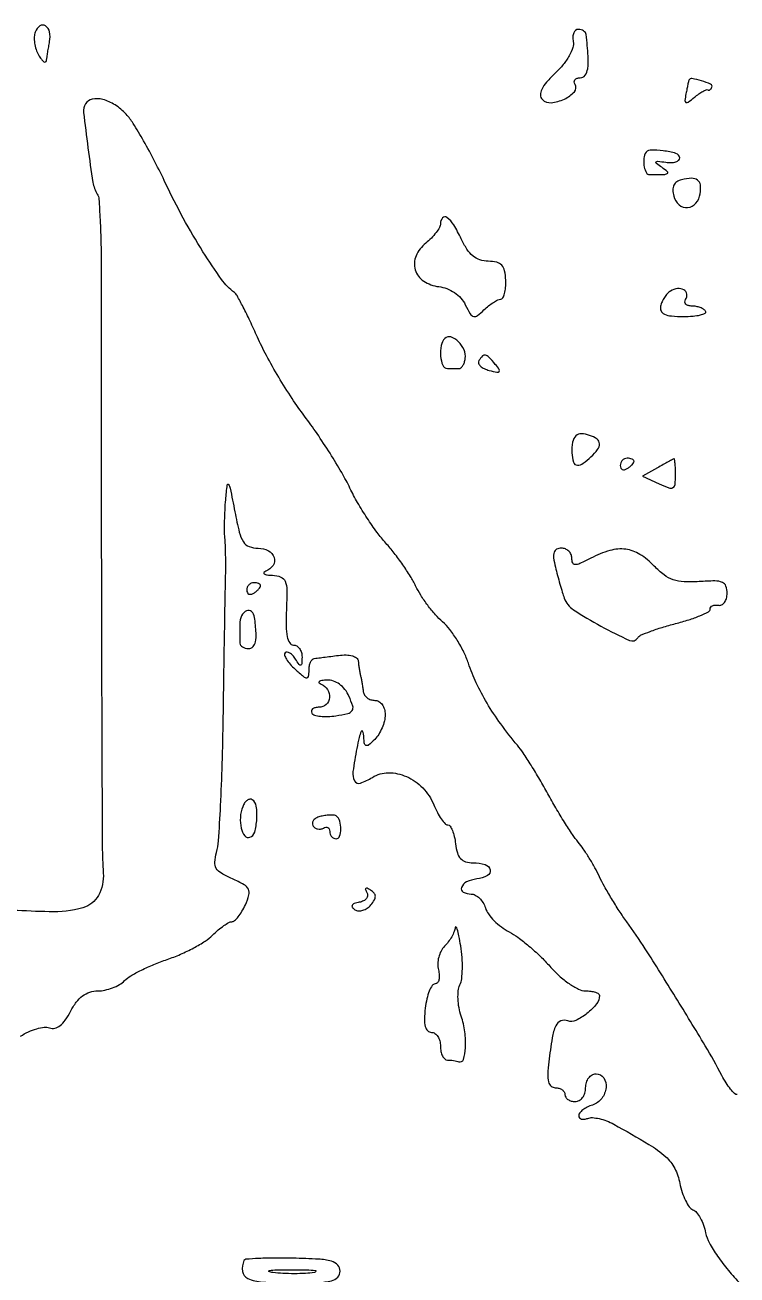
# Model space of a CAD drawing. Extents: x 0 to 5034, y 0 to 2560.
# Drawn here: x 3648.9 to 3751.9, y 1541.9 to 1722.6 of the extents above; entities that cross this region are included whole.
import ezdxf

# ---------------------------------------------------------------- set-up
doc = ezdxf.new("R2010")
doc.units = 0

msp = doc.modelspace()

# ---------------------------------------------------------------- linework, layer by layer
for points in [[(3650.409256, 1721.624121, 0.08247), (3650.264584, 1720.917116, 0.045068), (3650.311418, 1720.030974, 0.043338), (3650.525496, 1719.114606, 0.052729), (3650.88591, 1718.310739, 0.026423), (3651.299047, 1717.679709, 0.082278), (3651.661192, 1717.325654, 0.264574), (3651.903669, 1717.303131, 0.265917), (3652.046103, 1717.5, -0.00975), (3652.109794, 1718.00275, -0.003461), (3652.219851, 1718.719146, -0.003433), (3652.351567, 1719.504236, -0.004038), (3652.487445, 1720.246029, 0.095738), (3652.485146, 1721.636083, 0.200812), (3651.895674, 1722.518573, 0.312738), (3651.083659, 1722.501795, 0.145394)], [(3728.214623, 1720.25, -0.135912), (3728.156425, 1719.377277, -0.044952), (3727.620232, 1718.197563, -0.040258), (3726.7499, 1716.916939, -0.033415), (3725.633465, 1715.704482, 0.021612), (3724.342544, 1714.367248, 0.066684), (3723.643539, 1713.326393, 0.12036), (3723.461988, 1712.509337, 0.193481), (3723.738158, 1711.861842, 0.225867), (3725.019428, 1711.406994, 0.082712), (3726.92129, 1711.929681, 0.097323), (3728.363357, 1712.975142, 0.337795), (3728.468991, 1714.050173, -0.121502), (3728.352578, 1714.411408, -0.187543), (3728.448629, 1714.720988, -0.151422), (3728.754282, 1714.929476, -0.074651), (3729.224005, 1715, 0.244875), (3729.917568, 1715.36134, 0.11903), (3730.292068, 1716.317648, 0.050608), (3730.355069, 1718.107829, 0.010488), (3730.081242, 1721.25, 0.134329), (3729.968558, 1721.536305, 0.088401), (3729.708576, 1721.779687, 0.077151), (3729.343021, 1721.943853, 0.067125), (3728.926676, 1722, 0.177212), (3728.547048, 1721.861089, 0.12129), (3728.274764, 1721.485938, 0.089842), (3728.155695, 1720.919603, 0.057966)], [(3744.923489, 1714.661516, 0.056443), (3744.882259, 1714.540999, 0.001668), (3744.768639, 1714.016989, 0.003315), (3744.640833, 1713.397824, 0.002279), (3744.503782, 1712.694193, 0.018576), (3744.354126, 1711.708403, 0.336466), (3744.507008, 1711.450805, 0.262036), (3744.841923, 1711.493401, 0.013419), (3745.733988, 1712.194193, -0.018965), (3746.361982, 1712.676369, -0.028518), (3746.94693, 1713.042982, -0.027647), (3747.432186, 1713.275924, -0.260021), (3747.653695, 1713.25, 0.17767), (3747.805361, 1713.207436, 0.130273), (3747.97171, 1713.265747, 0.094466), (3748.128787, 1713.422577, 0.058323), (3748.25, 1713.654671, 0.401949), (3748.072528, 1714.074912, 0.028239), (3746.756653, 1714.555797, 0.027507), (3745.375215, 1714.892257, 0.340378)], [(3738.612029, 1704.036222, 0.092713), (3738.394375, 1703.141662, 0.065313), (3738.47386, 1702.106941, 0.074788), (3738.783656, 1701.274836, 0.27275), (3739.25, 1701, 0.004485), (3741.306874, 1701.018451, 0.132441), (3741.804281, 1701.162176, 0.512494), (3741.825468, 1701.429895, 0.025285), (3741, 1702.060063, -0.012933), (3740.222211, 1702.623987, -0.422718), (3740.197526, 1702.832695, -0.254324), (3740.451046, 1702.937073, -0.008034), (3741.596723, 1702.79475, 0.041613), (3742.393007, 1702.749725, 0.070845), (3743.049121, 1702.8611, 0.106143), (3743.46866, 1703.101923, 0.239777), (3743.596723, 1703.434527, 0.305812), (3743.059162, 1704.077041, 0.040125), (3741.222016, 1704.450089, 0.040026), (3739.337522, 1704.52573, 0.284129)], [(3743.857386, 1700.271421, 0.09202), (3743.179657, 1699.977697, 0.135065), (3742.758751, 1699.487814, 0.116559), (3742.611277, 1698.7933, 0.058301), (3742.736681, 1697.898932, 0.150027), (3743.508204, 1696.650681, 0.205246), (3744.74991, 1696.246779, 0.196385), (3745.941077, 1696.864217, 0.140793), (3746.566458, 1698.246029, 0.06362), (3746.589382, 1699.506791, 0.207901), (3746.184773, 1700.215345, 0.174963), (3745.328758, 1700.475987, 0.043673)], [(3709, 1693.910293, -0.128463), (3708.860632, 1693.376799, -0.034145), (3708.375184, 1692.634741, -0.032296), (3707.687078, 1691.837653, -0.028362), (3706.872967, 1691.098218, 0.121567), (3705.48028, 1689.259334, 0.176807), (3705.366999, 1687.247531, 0.174382), (3706.579257, 1685.616076, 0.118195), (3708.774598, 1684.811813, -0.063493), (3709.936588, 1684.524148, -0.057862), (3711.029273, 1683.948193, -0.05861), (3711.947983, 1683.146033, -0.069024), (3712.597773, 1682.192373, 0.019873), (3713.313837, 1680.88169, 0.192386), (3713.808257, 1680.505121, 0.237639), (3714.364059, 1680.615384, 0.030743), (3715.299515, 1681.442373, -0.025023), (3715.958573, 1682.03857, -0.027992), (3716.650585, 1682.542447, -0.028934), (3717.281096, 1682.899727, -0.114923), (3717.711593, 1683, 0.272608), (3718.031907, 1683.18866, 0.060834), (3718.27997, 1683.801329, 0.047123), (3718.430373, 1684.682688, 0.029657), (3718.446627, 1685.727927, 0.039544), (3718.275514, 1687.114411, 0.136465), (3717.866819, 1687.912852, 0.15225), (3717.134868, 1688.336097, 0.053286), (3715.913605, 1688.477927, -0.078982), (3714.716011, 1688.679537, -0.09243), (3713.710891, 1689.240119, -0.075341), (3712.830667, 1690.229044, -0.035504), (3712, 1691.728358, 0.027679), (3710.925446, 1693.741491, 0.099409), (3709.944025, 1694.808141, 0.38654), (3709.31403, 1694.739276, 0.183059)], [(3742.282433, 1684.174553, 0.067849), (3741.828536, 1683.800649, 0.039879), (3741.392977, 1683.246937, 0.039132), (3741.039033, 1682.612065, 0.053141), (3740.830179, 1681.990536, 0.164076), (3740.904512, 1681.300159, 0.18113), (3741.380478, 1680.829386, 0.085676), (3742.393025, 1680.57019, 0.01992), (3744.154157, 1680.5, 0.019408), (3745.523888, 1680.553188, 0.038325), (3746.598848, 1680.720313, 0.059041), (3747.263788, 1680.962126, 0.439781), (3747.34514, 1681.25, 0.113929), (3747.060421, 1681.537744, 0.049761), (3746.577398, 1681.779687, 0.045726), (3745.990111, 1681.944461, 0.045568), (3745.381966, 1682, -0.063537), (3744.849463, 1682.067941, -0.134541), (3744.491594, 1682.273452, -0.191559), (3744.361705, 1682.57769, -0.145654), (3744.457295, 1682.930902, 0.181329), (3744.61508, 1683.730553, 0.225563), (3744.187289, 1684.345706, 0.161928), (3743.284987, 1684.527089, 0.108139)], [(3709.657991, 1677.324657, 0.149062), (3709.112916, 1676.301402, 0.068213), (3709.025412, 1674.77582, 0.076634), (3709.339674, 1673.44497, 0.305489), (3710, 1673, -0.002316), (3710.433157, 1672.997994, -0.001757), (3710.908152, 1672.991924, -0.001776), (3711.353822, 1672.983078, -0.004146), (3711.687328, 1672.972506, 0.191802), (3711.966439, 1673.070931, 0.07431), (3712.236725, 1673.388957, 0.059305), (3712.45848, 1673.862931, 0.043379), (3712.592432, 1674.428818, 0.14203), (3712.420459, 1675.681377, 0.093623), (3711.587644, 1676.884916, 0.117072), (3710.521028, 1677.532561, 0.281611)], [(3714.570264, 1674.11369, 0.223332), (3714.526729, 1673.733869, 0.122195), (3714.784386, 1673.330573, 0.080158), (3715.324453, 1672.961789, 0.045875), (3716.068398, 1672.692364, 0.013137), (3717.170237, 1672.434951, 0.255353), (3717.493575, 1672.533834, 0.361312), (3717.516498, 1672.8178, 0.019963), (3716.934706, 1673.578674, 0.014904), (3716.009628, 1674.628048, 0.150095), (3715.509422, 1674.914775, 0.26591), (3715.084083, 1674.784477, 0.050084)], [(3728.597766, 1663.264432, 0.155011), (3728.113068, 1662.328447, 0.054463), (3728.019069, 1660.800182, 0.057758), (3728.246084, 1659.417879, 0.334898), (3728.8, 1659, 0.153729), (3729.647657, 1659.266926, 0.039586), (3730.768336, 1660.190485, 0.039344), (3731.726512, 1661.274733, 0.162689), (3732, 1662.093011, 0.24475), (3731.650405, 1662.764416, 0.069882), (3730.570162, 1663.314684, 0.06859), (3729.357457, 1663.55374, 0.213943)], [(3735, 1658.940983, 0.108972), (3735.078288, 1658.586039, 0.182303), (3735.29375, 1658.3746, 0.161196), (3735.6179, 1658.343488, 0.082592), (3736, 1658.5, 0.029505), (3736.382774, 1658.768994, 0.035638), (3736.70625, 1659.066025, 0.038439), (3736.934461, 1659.34829, 0.151918), (3737, 1659.559017, 0.210953), (3736.92554, 1659.727648, 0.081139), (3736.70625, 1659.870461, 0.061769), (3736.382849, 1659.967655, 0.042167), (3736, 1660, 0.105053), (3735.618444, 1659.918938, 0.099167), (3735.29375, 1659.688914, 0.09642), (3735.076123, 1659.345238, 0.093332)], [(3740.369642, 1658.619386), (3738.239284, 1657.434868), (3740.619642, 1656.311519, 0.019509), (3742.026509, 1655.713516, 0.217621), (3742.619383, 1655.752495, 0.248894), (3742.930594, 1656.218599, 0.025214), (3743, 1657.594085, 0.009766), (3742.98211, 1658.509909, 0.017212), (3742.926562, 1659.264461, 0.01234), (3742.849109, 1659.84522, 0.479143), (3742.75, 1659.901952, 0.029053), (3742.578338, 1659.82284, 0.001069), (3741.947645, 1659.484753, 0.001945), (3741.203995, 1659.080325, 0.001365)], [(3725.629657, 1644.25, 0.005661), (3725.929963, 1643.07162, 0.004482), (3726.28042, 1641.804445, 0.004532), (3726.626829, 1640.63443, 0.011256), (3726.907313, 1639.78641, 0.163398), (3728.226017, 1638.107709, 0.021099), (3732.201272, 1635.731276, 0.017164), (3736.331152, 1633.673346, 0.377884), (3737.521335, 1634.034521, -0.15309), (3737.946364, 1634.402367, -0.012409), (3739.330672, 1634.962937, -0.015796), (3741.052706, 1635.549616, -0.011469), (3743.002262, 1636.097217, 0.014269), (3744.917611, 1636.646797, 0.022113), (3746.531914, 1637.240057, 0.018003), (3747.767046, 1637.810109, 0.282794), (3748, 1638.18905, -0.16108), (3748.095488, 1638.47776, -0.124674), (3748.353835, 1638.688346, -0.09636), (3748.74387, 1638.785326, -0.064142), (3749.204545, 1638.75, 0.170091), (3749.666506, 1638.811484, 0.119548), (3750.068608, 1639.155177, 0.090721), (3750.347891, 1639.741336, 0.06026), (3750.454545, 1640.480391, 0.090928), (3750.290873, 1641.504958, 0.21198), (3749.768264, 1642.057525, 0.102891), (3748.693247, 1642.264738, 0.01436), (3746.416956, 1642.165976, -0.028677), (3744.223011, 1642.133637, -0.07287), (3742.661967, 1642.430753, -0.079855), (3741.336944, 1643.14251, -0.039848), (3739.916956, 1644.418309, 0.062497), (3737.854062, 1646.109768, 0.110138), (3735.787955, 1646.846585, 0.102437), (3733.499407, 1646.660822, 0.048954), (3730.75, 1645.553142, -0.010503), (3729.175077, 1644.773219, -0.110711), (3728.478269, 1644.618655, -0.312792), (3728.124918, 1644.864852, -0.089224), (3728, 1645.559303, 0.104582), (3727.883747, 1646.109019, 0.099085), (3727.553778, 1646.576795, 0.096547), (3727.0608, 1646.890304, 0.093758), (3726.480948, 1647, 0.116139), (3725.800664, 1646.839825, 0.204821), (3725.433204, 1646.407313, 0.110636), (3725.369289, 1645.608372, 0.024421)], [(3681, 1640.940983, 0.108972), (3681.078288, 1640.586039, 0.182303), (3681.29375, 1640.3746, 0.161196), (3681.6179, 1640.343488, 0.082592), (3682, 1640.5, 0.029505), (3682.382774, 1640.768994, 0.035638), (3682.70625, 1641.066025, 0.038439), (3682.934461, 1641.34829, 0.151918), (3683, 1641.559017, 0.210953), (3682.92554, 1641.727648, 0.081139), (3682.70625, 1641.870461, 0.061769), (3682.382849, 1641.967655, 0.042167), (3682, 1642, 0.105053), (3681.618444, 1641.918938, 0.099167), (3681.29375, 1641.688914, 0.09642), (3681.076123, 1641.345238, 0.093332)], [(3680, 1636), (3680, 1634.367188), (3680, 1633.25, 0.163305), (3680.096, 1632.96391, 0.096011), (3680.367188, 1632.720313, 0.077243), (3680.771918, 1632.555722, 0.05808), (3681.25, 1632.5, 0.197201), (3681.899485, 1632.766522, 0.15112), (3682.265522, 1633.44945, 0.065484), (3682.344717, 1634.740473, 0.013711), (3682.125, 1637, 0.17258), (3681.702656, 1637.839435, 0.310076), (3680.973969, 1637.958157, 0.18088), (3680.257825, 1637.224123, 0.104167)], [(3691.75, 1627.337719, -0.157198), (3692.683653, 1626.558672, -0.165461), (3692.962281, 1625.39816, -0.185466), (3692.469869, 1624.401998, -0.18842), (3691.440983, 1624, 0.053337), (3690.880322, 1623.940021, 0.115624), (3690.491205, 1623.755227, 0.188164), (3690.332959, 1623.48216, 0.178566), (3690.396955, 1623.166731, 0.187934), (3690.787198, 1622.872712, 0.040278), (3691.634707, 1622.706517, 0.036838), (3692.710429, 1622.664019, 0.0279), (3693.887404, 1622.770167, 0.019442), (3695.630838, 1623.095726, 0.192478), (3696.232419, 1623.510649, 0.229334), (3696.324217, 1624.182323, 0.028128), (3695.770918, 1625.603436, 0.057835), (3695.178175, 1626.585438, 0.070768), (3694.409745, 1627.331885, 0.077217), (3693.524682, 1627.787562, 0.090016), (3692.589485, 1627.921053, 0.022334), (3691.852956, 1627.860206, 0.120627), (3691.480974, 1627.717133, 0.458012), (3691.461848, 1627.534825, 0.108625)], [(3680.408364, 1609.621795, 0.074737), (3680.068905, 1608.08364, 0.074111), (3680.19505, 1606.509012, 0.10541), (3680.701349, 1605.427781, 0.319274), (3681.434527, 1605.197179, 0.253484), (3682.139236, 1605.937253, 0.050328), (3682.448009, 1607.804899, 0.050234), (3682.376955, 1609.718774, 0.223549), (3681.779159, 1610.636487, 0.182911), (3681.431608, 1610.70396, 0.117319), (3681.049258, 1610.540661, 0.086287), (3680.687887, 1610.161542, 0.055778)], [(3691.737757, 1608.240249, 0.057535), (3691.105851, 1608.021251, 0.099575), (3690.663942, 1607.687362, 0.14251), (3690.479117, 1607.296938, 0.180058), (3690.556855, 1606.908006, 0.097981), (3690.849758, 1606.592911, 0.09769), (3691.24088, 1606.412689, 0.098189), (3691.669442, 1606.394992, 0.100106), (3692.069098, 1606.542705, -0.090666), (3692.42443, 1606.681645, -0.169366), (3692.726548, 1606.637945, -0.176081), (3692.928183, 1606.418448, -0.098926), (3693, 1606.059017, 0.08475), (3693.069045, 1605.654601, 0.093393), (3693.267758, 1605.311086, 0.10044), (3693.563823, 1605.081354, 0.115433), (3693.911516, 1605, 0.318368), (3694.412305, 1605.354835, 0.082068), (3694.593897, 1606.387059, 0.071272), (3694.438861, 1607.555366, 0.160845), (3693.945611, 1608.286987, 0.143464), (3693.665345, 1608.396874, 0.027468), (3693.113239, 1608.415518, 0.027248), (3692.445113, 1608.364879, 0.022138)], [(3698.357734, 1597.23019, -0.153503), (3698.469084, 1596.792182, -0.150806), (3698.310969, 1596.365708, -0.113758), (3697.886876, 1596.015791, -0.067031), (3697.262243, 1595.802221, 0.033263), (3696.545949, 1595.610066, 0.179643), (3696.238906, 1595.359691, 0.314463), (3696.261732, 1595.068125, 0.080551), (3696.636693, 1594.73755, 0.126987), (3697.158937, 1594.570724, 0.086711), (3697.780781, 1594.643446, 0.0773), (3698.405962, 1594.9406, 0.070134), (3698.935251, 1595.421983, 0.038246), (3699.447405, 1596.145066, 0.140675), (3699.59021, 1596.681244, 0.180045), (3699.4125, 1597.132063, 0.071486), (3698.89405, 1597.565481, 0.026098), (3698.418701, 1597.826023, 0.257455), (3698.198915, 1597.813976, 0.36924), (3698.144635, 1597.641349, 0.037718)], [(3711.141905, 1592.178571, -0.070782), (3710.988051, 1591.571741, -0.031802), (3710.627209, 1590.830837, -0.030687), (3710.139518, 1590.083457, -0.036488), (3709.589019, 1589.446162, 0.078623), (3709.08821, 1588.757084, 0.054902), (3708.7475, 1587.85699, 0.05441), (3708.608398, 1586.893974, 0.072758), (3708.705651, 1586.017591, -0.045397), (3708.834377, 1585.244752, -0.077077), (3708.782404, 1584.592667, -0.1149), (3708.567135, 1584.160544, -0.223572), (3708.226037, 1584, 0.254852), (3707.810464, 1583.773467, 0.047094), (3707.394657, 1582.971875, 0.040303), (3707.040017, 1581.840813, 0.026771), (3706.810207, 1580.5, 0.022147), (3706.695539, 1578.908644, 0.069314), (3706.813849, 1577.844865, 0.12998), (3707.154554, 1577.232434, 0.203909), (3707.700801, 1577, -0.151837), (3708.196276, 1576.845986, -0.098304), (3708.61836, 1576.4125, -0.08117), (3708.903088, 1575.76469, -0.063114), (3709, 1575, 0.048028), (3709.073693, 1574.234582, 0.068025), (3709.29375, 1573.5875, 0.088204), (3709.618118, 1573.151477, 0.191087), (3710, 1573, -0.021205), (3710.430809, 1572.981721, -0.016288), (3710.89856, 1572.926563, -0.016562), (3711.3333, 1572.846072, -0.037164), (3711.654671, 1572.75, 0.43403), (3712.326338, 1573.077944, 0.061573), (3712.625396, 1574.773201, 0.047138), (3712.526649, 1577.090589, 0.047127), (3711.995607, 1579.34867, -0.037368), (3711.685558, 1580.560604, -0.033892), (3711.546234, 1581.845622, -0.035571), (3711.582337, 1583.014729, -0.084925), (3711.814419, 1583.84867, 0.081182), (3712.072125, 1584.748723, 0.023721), (3712.172336, 1586.189922, 0.023157), (3712.132019, 1587.847475, 0.022919), (3711.938702, 1589.5, 0.007981), (3711.676752, 1590.954014, 0.023737), (3711.4345, 1591.93683, 0.122235), (3711.266567, 1592.221877, 0.633571)], [(3680.58889, 1544, 0.142704), (3680.387311, 1542.442406, 0.249951), (3681.148608, 1541.429784, 0.094645), (3683.231605, 1540.903346, 0.014706), (3687.5, 1540.777778, 0.007496), (3691.363986, 1540.835709, 0.052558), (3693.228504, 1541.088963, 0.141697), (3694.146873, 1541.616667, 0.194326), (3694.5, 1542.490951, 0.192961), (3694.14918, 1543.366147, 0.136563), (3693.229353, 1543.913621, 0.052915), (3691.382432, 1544.211104, 0.008091), (3687.653755, 1544.352062, 0.006897), (3685.013633, 1544.372687, 0.010953), (3682.754375, 1544.309668, 0.005058), (3680.867459, 1544.196491, 0.279068)], [(3690.767909, 1542.285474, -0.024559), (3689.487453, 1542.154945, -0.012695), (3687.878422, 1542.111345, -0.01259), (3686.218327, 1542.150328, -0.018638), (3684.767909, 1542.275269, -0.069146), (3684.205163, 1542.425738, -0.756877), (3684.222448, 1542.564056, -0.031761), (3685.352754, 1542.662864, -0.005499), (3687.5, 1542.690131, -0.005888), (3689.655786, 1542.668409, -0.025342), (3690.934948, 1542.575472, -0.556092), (3691.000181, 1542.434198, -0.212532)]]:
    msp.add_lwpolyline(points, format="xyb", close=True)
for points in [[(3751.898705, 1568, -0.200023), (3751.523745, 1568.156253, -0.02691), (3750.943792, 1568.807812, -0.027635), (3750.311516, 1569.696743, -0.019999), (3749.704249, 1570.75, 0.014332), (3747.28606, 1575.056186, 0.003388), (3742.997202, 1582.097017, 0.003325), (3738.622606, 1589.066253, 0.015372), (3735.94332, 1593, -0.012078), (3734.866307, 1594.559108, -0.008619), (3733.733725, 1596.353125, -0.008709), (3732.712645, 1598.101955, -0.018355), (3731.994822, 1599.5, 0.016642), (3731.335615, 1600.794773, 0.011728), (3730.513035, 1602.20625, 0.011853), (3729.661646, 1603.520549, 0.024267), (3728.921615, 1604.5, -0.026338), (3728.100616, 1605.596021, -0.0075), (3726.943092, 1607.38125, -0.007531), (3725.695045, 1609.439063, -0.007915), (3724.530613, 1611.5, 0.007956), (3723.365958, 1613.560937, 0.007568), (3722.117242, 1615.61875, 0.007538), (3720.958771, 1617.403929, 0.026447), (3720.136573, 1618.5, -0.017129), (3717.719909, 1621.599663, -0.022226), (3715.735156, 1624.605965, -0.024268), (3714.177214, 1627.523015, -0.030946), (3713.04608, 1630.353842, 0.034518), (3712.380514, 1631.985624, 0.025027), (3711.428477, 1633.702397, 0.025446), (3710.354417, 1635.248162, 0.04928), (3709.322366, 1636.3414, -0.03313), (3708.277068, 1637.379483, -0.019437), (3707.162938, 1638.746693, -0.019388), (3706.150746, 1640.206967, -0.03108), (3705.417149, 1641.533352, 0.0276), (3704.658137, 1642.928504, 0.013719), (3703.553056, 1644.611998, 0.013573), (3702.309155, 1646.298629, 0.019389), (3701.109196, 1647.719303, -0.027183), (3699.847779, 1649.260832, -0.013373), (3698.406794, 1651.346033, -0.013227), (3697.022088, 1653.596963, -0.018768), (3695.921101, 1655.673508, 0.019132), (3694.728876, 1657.918185, 0.009101), (3693.033301, 1660.716898, 0.009006), (3691.152541, 1663.581826, 0.012631), (3689.36413, 1666.064867, -0.017172), (3687.555985, 1668.623989, -0.010798), (3685.61318, 1671.728517, -0.010838), (3683.831818, 1674.869509, -0.019462), (3682.528761, 1677.530882, 0.006304), (3681.47696, 1679.830375, 0.008827), (3680.475527, 1681.855426, 0.005779), (3679.591065, 1683.519764, 0.107771), (3679.203808, 1683.966015, -0.07743), (3677.361182, 1685.847743, -0.014505), (3674.663683, 1689.864873, -0.015516), (3671.819736, 1694.704251, -0.015192), (3669.260187, 1699.744438, 0.009578), (3667.713207, 1702.877329, 0.010252), (3666.080641, 1705.877666, 0.009872), (3664.576226, 1708.395574, 0.04656), (3663.556836, 1709.732723, 0.063126), (3661.949212, 1711.087616, 0.080598), (3660.177287, 1711.864841, 0.107626), (3658.64484, 1711.923233, 0.218963), (3657.676363, 1711.25, 0.161676), (3657.409995, 1710.010223, 0.005241), (3658.025616, 1704.879875, 0.007155), (3658.750228, 1699.890268, 0.099084), (3659.382536, 1698.190061, -0.122426), (3659.610114, 1697.47945, -0.004042), (3659.784445, 1694.488093, -0.007489), (3659.90959, 1690.929172, -0.005118), (3659.949782, 1686.883587, 0.00028), (3659.958998, 1651.291643, 0.00066), (3660.015801, 1624.738439, 0.000306), (3660.100465, 1603.942135, 0.016778), (3660.25024, 1600.026883, -0.142952), (3659.557201, 1596.809955, -0.204017), (3657.300383, 1595.014205, -0.075178), (3652.443647, 1594.430901, -0.00957), (3641.897059, 1594.955328, 0.013526)], [(3648.265328, 1576.438194, -0.036589), (3649.416587, 1577.077473, -0.038842), (3650.626361, 1577.527461, -0.04205), (3651.719914, 1577.742774, -0.119758), (3652.484394, 1577.644362, 0.152977), (3653.230433, 1577.597444, 0.107039), (3653.992809, 1577.969537, 0.073335), (3654.760016, 1578.781502, 0.033364), (3655.517795, 1580.034411, -0.040734), (3656.348714, 1581.363666, -0.071383), (3657.261862, 1582.281902, -0.083238), (3658.288428, 1582.815767, -0.078527), (3659.454252, 1583, 0.052729), (3660.482888, 1583.108781, 0.038422), (3661.58641, 1583.435117, 0.039093), (3662.596452, 1583.913688, 0.06629), (3663.338391, 1584.481248, -0.063613), (3664.20981, 1585.155251, -0.017098), (3665.750524, 1585.991149, -0.017033), (3667.58095, 1586.828055, -0.016872), (3669.469857, 1587.541286, 0.021619), (3671.392487, 1588.288176, 0.019169), (3673.323938, 1589.22617, 0.019598), (3674.997524, 1590.205899, 0.054199), (3676.060038, 1591.060038, -0.019895), (3676.864325, 1591.802746, -0.024122), (3677.676735, 1592.430136, -0.023768), (3678.397243, 1592.883701, -0.12929), (3678.839485, 1593, 0.188273), (3679.23458, 1593.154239, 0.037946), (3679.758696, 1593.716206, 0.035228), (3680.303029, 1594.504595, 0.026587), (3680.789864, 1595.438147, 0.03691), (3681.317614, 1596.867311, 0.188366), (3681.240891, 1597.695118, 0.152387), (3680.605977, 1598.353526, 0.021956), (3678.909516, 1599.188147, -0.027938), (3677.320557, 1599.993615, -0.127325), (3676.58869, 1600.715185, -0.156368), (3676.378456, 1601.617256, -0.048948), (3676.628747, 1603, 0.053491), (3676.920541, 1604.699769, 0.003393), (3677.205917, 1609.759375, 0.004954), (3677.445796, 1615.806184, 0.003661), (3677.595896, 1622.5, -0.000179), (3677.700481, 1629.265919, -0.000226), (3677.802456, 1635.534375, -0.00018), (3677.89229, 1640.794374, -0.001787), (3677.93864, 1643, 0.005908), (3677.957626, 1644.486622, 0.004991), (3677.943427, 1646.059375, 0.005037), (3677.901707, 1647.493462, 0.013969), (3677.834073, 1648.5, -0.021444), (3677.781531, 1649.506613, -0.007727), (3677.790398, 1650.940625, -0.007647), (3677.848507, 1652.513365, -0.009005), (3677.953092, 1654, -0.005863), (3678.168157, 1656.144153, -0.678299), (3678.366808, 1656.198507, -0.112853), (3678.602913, 1655.671348, -0.001602), (3679.272016, 1652.25, 0.012864), (3679.916291, 1649.308876, 0.082461), (3680.516134, 1647.913239, 0.16066), (3681.349371, 1647.237057, 0.091031), (3682.640643, 1647, -0.120765), (3684.120444, 1646.637295, -0.194701), (3684.950276, 1645.662959, -0.230399), (3684.798266, 1644.518167, -0.151739), (3683.75, 1643.662281, 0.129244), (3683.486399, 1643.465776, 0.453347), (3683.519329, 1643.282867, 0.105699), (3683.934737, 1643.140215, 0.021159), (3684.720057, 1643.078947, -0.082647), (3685.929403, 1642.833216, -0.210718), (3686.551427, 1642.216955, -0.094739), (3686.787947, 1640.95851, -0.010341), (3686.717466, 1638, 0.014878), (3686.68384, 1635.719937, 0.04707), (3686.849907, 1634.203494, 0.085377), (3687.200716, 1633.308303, 0.262536), (3687.747409, 1633, -0.138979), (3688.223848, 1632.864962, -0.101092), (3688.627553, 1632.485938, -0.086422), (3688.89662, 1631.918831, -0.069949), (3688.984687, 1631.25, -0.012258), (3688.952752, 1630.290329, -0.316514), (3688.799661, 1630.097435, -0.321396), (3688.568858, 1630.177801, -0.012468), (3688.03906, 1630.97104, 0.042964), (3687.641878, 1631.493734, 0.071832), (3687.217378, 1631.845313, 0.105877), (3686.834686, 1631.979536, 0.231971), (3686.548242, 1631.881576, 0.283906), (3686.468158, 1631.542819, 0.05643), (3686.741687, 1630.95241, 0.044475), (3687.26573, 1630.241883, 0.027722), (3687.993869, 1629.505548, 0.008723), (3689.202202, 1628.449775, 0.156463), (3689.672707, 1628.256227, 0.393541), (3689.93328, 1628.462667, 0.037754), (3690, 1629.345012, -0.043133), (3690.055185, 1629.983536, -0.059555), (3690.220313, 1630.534087, -0.075077), (3690.462917, 1630.920844, -0.194674), (3690.75, 1631.0689, 0.006775), (3691.194292, 1631.115795, 0.001009), (3692.0875, 1631.224157, 0.001135), (3693.142138, 1631.356695, 0.000978), (3694.25, 1631.50068, -0.036716), (3695.360502, 1631.564939, -0.065789), (3696.262801, 1631.431351, -0.094359), (3696.868665, 1631.12623, -0.207609), (3697.11535, 1630.68178, 0.009176), (3697.17637, 1630.156502, 0.006007), (3697.265064, 1629.553398, 0.006043), (3697.365676, 1628.96768, 0.011522), (3697.463035, 1628.5, -0.009836), (3697.562995, 1628.027815, -0.004906), (3697.671865, 1627.426563, -0.004868), (3697.772467, 1626.801515, -0.007148), (3697.847686, 1626.25, 0.113082), (3698.019958, 1625.772822, 0.088095), (3698.395883, 1625.367188, 0.082172), (3698.915484, 1625.094241, 0.080097), (3699.5, 1625, -0.132005), (3700.083441, 1624.843234, -0.105152), (3700.568966, 1624.404762, -0.089445), (3700.89026, 1623.736782, -0.067581), (3701, 1622.928571, -0.06043), (3700.890482, 1622.025728, -0.03907), (3700.559375, 1621.025, -0.038951), (3700.074386, 1620.083077, -0.058077), (3699.5, 1619.357143, -0.019162), (3698.617673, 1618.539971, -0.304043), (3698.231739, 1618.494048, -0.253589), (3697.992663, 1618.841857, -0.014584), (3697.890434, 1620.178571, 0.159349), (3697.753476, 1620.538927, 0.55563), (3697.557434, 1620.514739, 0.049691), (3697.254971, 1619.644292, 0.010365), (3696.910673, 1618.063095, 0.014494), (3696.351386, 1614.697711, 0.157893), (3696.590871, 1613.362717, 0.368617), (3697.421397, 1613.036981, 0.056483), (3699.154118, 1613.864175, -0.139919), (3701.477264, 1614.532745, -0.105554), (3704.088929, 1613.981147, -0.096034), (3706.447236, 1612.333036, -0.094444), (3708.035534, 1609.914214, 0.022231), (3708.557125, 1608.798054, 0.0311), (3709.126654, 1607.85605, 0.031809), (3709.667894, 1607.172276, 0.212524), (3710.054898, 1607, -0.251098), (3710.389172, 1606.820832, -0.048914), (3710.721504, 1606.196266, -0.041424), (3711.003238, 1605.312016, -0.027634), (3711.183578, 1604.263884, 0.042019), (3711.451, 1602.938687, 0.116842), (3711.916344, 1602.117861, 0.137181), (3712.648661, 1601.66911, 0.067829), (3713.737112, 1601.513884, -0.070504), (3715.471261, 1601.257146, -0.273177), (3716.182513, 1600.493211, -0.34161), (3715.791546, 1599.667043, -0.082525), (3714.25, 1599.180449, 0.073404), (3712.778698, 1598.745199, 0.196983), (3712.050251, 1597.959561, 0.376382), (3712.306581, 1597.281251, 0.122997), (3713.432612, 1597, -0.123509), (3714.027955, 1596.850662, -0.069908), (3714.631883, 1596.409278, -0.062896), (3715.15263, 1595.757949, -0.060445), (3715.503481, 1594.989033, 0.080845), (3715.945941, 1594.115116, 0.037774), (3716.771076, 1593.146389, 0.036148), (3717.811222, 1592.238706, 0.04202), (3718.922425, 1591.540116, -0.039503), (3720.20767, 1590.741092, -0.016719), (3721.802166, 1589.481433, -0.01642), (3723.423562, 1588.016081, -0.020637), (3724.821005, 1586.551083, 0.029443), (3726.163869, 1585.192015, 0.032191), (3727.619491, 1584.043131, 0.03404), (3728.979275, 1583.235867, 0.11746), (3729.969449, 1583, -0.031359), (3730.747331, 1582.951164, -0.048506), (3731.403525, 1582.802818, -0.062143), (3731.858513, 1582.586727, -0.256213), (3732, 1582.328741, -0.171154), (3731.570853, 1581.111779, -0.054919), (3730.192703, 1579.740163, -0.055035), (3728.580568, 1578.721932, -0.207864), (3727.414473, 1578.671193, 0.192778), (3726.416033, 1578.656739, 0.187354), (3725.688429, 1577.957148, 0.068154), (3725.158095, 1576.233641, 0.011012), (3724.665787, 1572.75, 0.018739), (3724.520107, 1570.953032, 0.072642), (3724.633164, 1569.844214, 0.148366), (3724.999317, 1569.23507, 0.185844), (3725.609913, 1569, -0.070238), (3726.141178, 1568.925, -0.085992), (3726.591662, 1568.70625, -0.100164), (3726.892847, 1568.381338, -0.137827), (3727, 1568, 0.148195), (3727.115568, 1567.618646, 0.098894), (3727.440625, 1567.29375, 0.082425), (3727.926543, 1567.074694, 0.064853), (3728.5, 1567, 0.130775), (3729.075754, 1567.153209, 0.10214), (3729.5625, 1567.583333, 0.08892), (3729.888136, 1568.230589, 0.072314), (3730, 1569, -0.072314), (3730.111864, 1569.769411, -0.08892), (3730.4375, 1570.416667, -0.10214), (3730.924246, 1570.846791, -0.130775), (3731.5, 1571, -0.248215), (3732.611001, 1570.412254, -0.178939), (3732.955472, 1569.025506, -0.134648), (3732.32426, 1567.437525, -0.155597), (3731, 1566.5, 0.038374), (3730.234551, 1566.190676, 0.048581), (3729.5875, 1565.786954, 0.056749), (3729.140219, 1565.354715, 0.174005), (3729, 1564.963997, 0.172496), (3729.107042, 1564.662956, 0.149848), (3729.386502, 1564.47582, 0.105453), (3729.812104, 1564.440652, 0.059752), (3730.315752, 1564.567671, -0.108877), (3730.989322, 1564.669132, -0.038526), (3731.960062, 1564.527969, -0.036041), (3733.037143, 1564.202479, -0.03515), (3734.065752, 1563.723507, -0.007775), (3739.15027, 1560.801404, -0.048278), (3741.572103, 1559.022056, -0.091253), (3742.871945, 1557.342617, -0.072437), (3743.621032, 1555.170161, 0.031312), (3743.955595, 1553.860055, 0.037039), (3744.437603, 1552.676262, 0.040249), (3744.98559, 1551.764507, 0.14673), (3745.514054, 1551.356233, -0.132986), (3746.038849, 1550.972931, -0.043771), (3746.573726, 1550.170716, -0.039988), (3747.037072, 1549.13494, -0.035843), (3747.349957, 1548.000217, 0.077732), (3747.865899, 1546.597884, 0.02348), (3749.064703, 1544.662831, 0.022903), (3750.632826, 1542.588887, 0.023055), (3752.380808, 1540.671824, -0.025382)]]:
    msp.add_lwpolyline(points, format="xyb")

doc.saveas('drawing.dxf')
